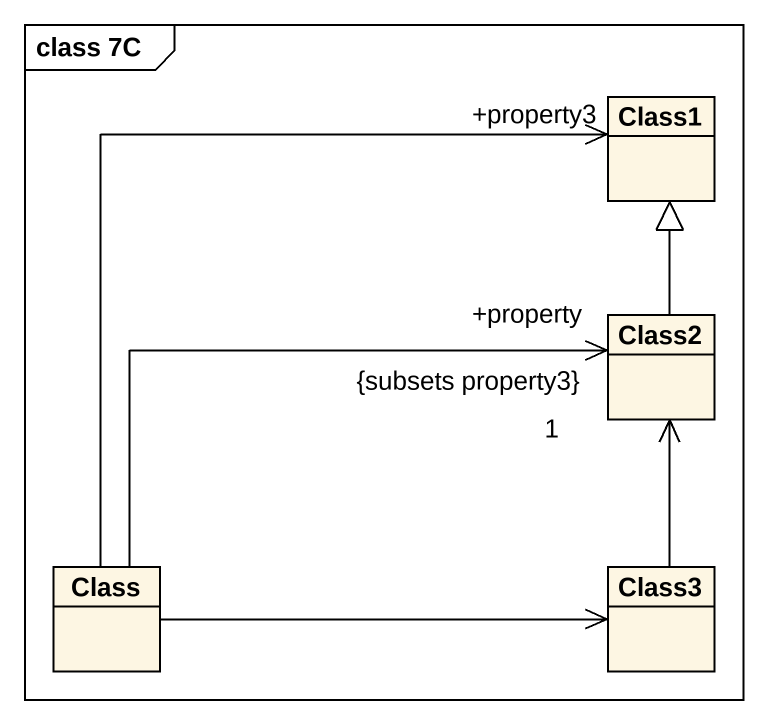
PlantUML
@startuml
mainframe class 7C
hide circle
hide empty members
class Class1
class Class2
class "Class" as Class_
class Class3
Class2 -up-|> Class1
Class_ -up-> "+property3" Class1
Class_ -right-> "+property\n1\n{subsets property3}" Class2
Class_ -right-> Class3
Class3 -up-> Class2
@enduml
